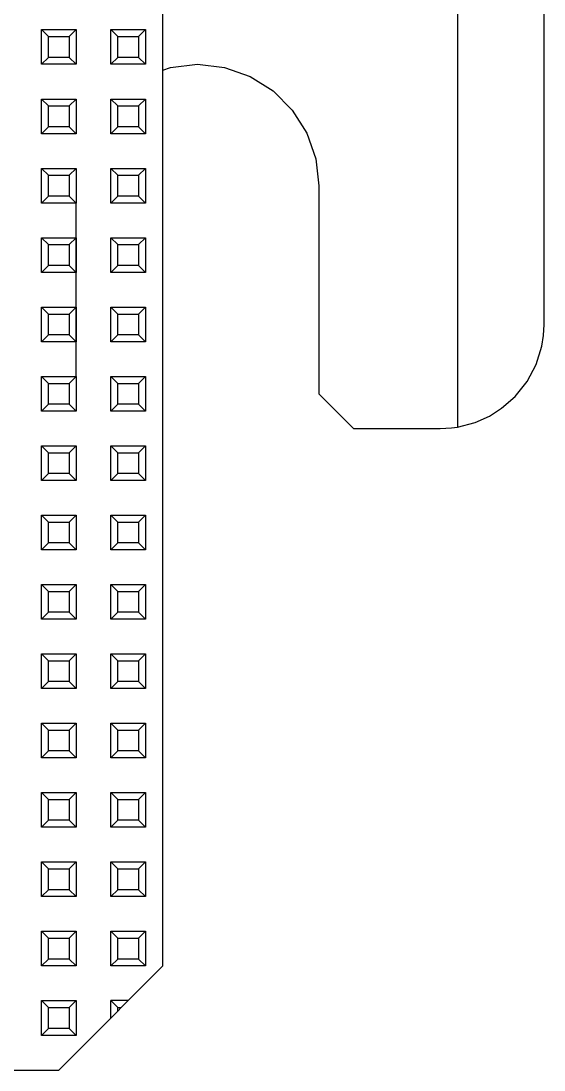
# Model space of a CAD drawing. Header units: millimetres. Extents: x 0 to 156, y 0 to 155.
# Drawn here: x 136.91 to 152, y 0 to 30.25 of the extents above; entities that cross this region are included whole.
import ezdxf

# ---------------------------------------------------------------- set-up
doc = ezdxf.new("R2010")
doc.units = ezdxf.units.MM

# ---------------------------------------------------------------- blocks, each defined once
blk = doc.blocks.new('CHINT_70dbcf6fe7c4519691b3c42ff544d895_FACE_0')
at = {"color": 141, "linetype": 'Continuous', "true_color": 0x40d9ff}
for p, q in [((149.5, 34.5), (149.5, 18.542)), ((137.7, 29.8), (137.5, 30)), ((137.5, 29), (137.5, 30)), ((137.5, 30), (138.5, 30)), ((138.3, 29.8), (138.5, 30)), ((138.5, 30), (138.5, 29)), ((139.7, 29.8), (139.5, 30)), ((139.5, 29), (139.5, 30)), ((139.5, 30), (140.5, 30)), ((140.3, 29.8), (140.5, 30)), ((140.5, 30), (140.5, 29)), ((137.7, 29.8), (138.3, 29.8)), ((137.7, 29.2), (137.7, 29.8)), ((138.3, 29.8), (138.3, 29.2)), ((139.7, 29.8), (140.3, 29.8)), ((139.7, 29.2), (139.7, 29.8)), ((140.3, 29.8), (140.3, 29.2)), ((137.7, 29.2), (137.5, 29)), ((138.3, 29.2), (137.7, 29.2)), ((138.3, 29.2), (138.5, 29)), ((139.7, 29.2), (139.5, 29)), ((140.3, 29.2), (139.7, 29.2)), ((140.3, 29.2), (140.5, 29)), ((138.5, 29), (137.5, 29)), ((140.5, 29), (139.5, 29)), ((137.7, 27.8), (137.5, 28)), ((137.5, 27), (137.5, 28)), ((137.5, 28), (138.5, 28)), ((138.3, 27.8), (138.5, 28)), ((138.5, 28), (138.5, 27)), ((139.7, 27.8), (139.5, 28)), ((139.5, 27), (139.5, 28)), ((139.5, 28), (140.5, 28)), ((140.3, 27.8), (140.5, 28)), ((140.5, 28), (140.5, 27)), ((137.7, 27.8), (138.3, 27.8)), ((137.7, 27.2), (137.7, 27.8)), ((138.3, 27.8), (138.3, 27.2)), ((139.7, 27.8), (140.3, 27.8)), ((139.7, 27.2), (139.7, 27.8)), ((140.3, 27.8), (140.3, 27.2)), ((137.7, 27.2), (137.5, 27)), ((138.5, 27), (137.5, 27)), ((138.3, 27.2), (137.7, 27.2)), ((138.3, 27.2), (138.5, 27)), ((139.7, 27.2), (139.5, 27)), ((140.5, 27), (139.5, 27)), ((140.3, 27.2), (139.7, 27.2)), ((140.3, 27.2), (140.5, 27)), ((137.7, 25.8), (137.5, 26)), ((137.5, 25), (137.5, 26)), ((137.5, 26), (138.5, 26)), ((137.7, 25.8), (138.3, 25.8)), ((137.7, 25.2), (137.7, 25.8)), ((138.3, 25.8), (138.5, 26)), ((138.3, 25.8), (138.3, 25.2)), ((138.5, 26), (138.5, 25)), ((139.7, 25.8), (139.5, 26)), ((139.5, 25), (139.5, 26)), ((139.5, 26), (140.5, 26)), ((139.7, 25.8), (140.3, 25.8)), ((139.7, 25.2), (139.7, 25.8)), ((140.3, 25.8), (140.5, 26)), ((140.3, 25.8), (140.3, 25.2)), ((140.5, 26), (140.5, 25)), ((137.7, 25.2), (137.5, 25)), ((138.3, 25.2), (137.7, 25.2)), ((138.3, 25.2), (138.5, 25)), ((139.7, 25.2), (139.5, 25)), ((140.3, 25.2), (139.7, 25.2)), ((140.3, 25.2), (140.5, 25)), ((138.5, 25), (137.5, 25)), ((138.5, 20), (138.5, 25)), ((140.5, 25), (139.5, 25)), ((137.7, 23.8), (137.5, 24)), ((137.5, 23), (137.5, 24)), ((137.5, 24), (138.5, 24)), ((138.3, 23.8), (138.5, 24)), ((138.5, 24), (138.5, 23)), ((139.7, 23.8), (139.5, 24)), ((139.5, 23), (139.5, 24)), ((139.5, 24), (140.5, 24)), ((140.3, 23.8), (140.5, 24)), ((140.5, 24), (140.5, 23)), ((137.7, 23.8), (138.3, 23.8)), ((137.7, 23.2), (137.7, 23.8)), ((138.3, 23.8), (138.3, 23.2)), ((139.7, 23.8), (140.3, 23.8)), ((139.7, 23.2), (139.7, 23.8)), ((140.3, 23.8), (140.3, 23.2)), ((137.7, 23.2), (137.5, 23)), ((138.5, 23), (137.5, 23)), ((138.3, 23.2), (137.7, 23.2)), ((138.3, 23.2), (138.5, 23)), ((139.7, 23.2), (139.5, 23)), ((140.5, 23), (139.5, 23)), ((140.3, 23.2), (139.7, 23.2)), ((140.3, 23.2), (140.5, 23)), ((137.7, 21.8), (137.5, 22)), ((137.5, 21), (137.5, 22)), ((137.5, 22), (138.5, 22)), ((137.7, 21.8), (138.3, 21.8)), ((137.7, 21.2), (137.7, 21.8)), ((138.3, 21.8), (138.5, 22)), ((138.3, 21.8), (138.3, 21.2)), ((138.5, 22), (138.5, 21)), ((139.7, 21.8), (139.5, 22)), ((139.5, 21), (139.5, 22)), ((139.5, 22), (140.5, 22)), ((139.7, 21.8), (140.3, 21.8)), ((139.7, 21.2), (139.7, 21.8)), ((140.3, 21.8), (140.5, 22)), ((140.3, 21.8), (140.3, 21.2)), ((140.5, 22), (140.5, 21)), ((137.7, 21.2), (137.5, 21)), ((138.3, 21.2), (137.7, 21.2)), ((138.3, 21.2), (138.5, 21)), ((139.7, 21.2), (139.5, 21)), ((140.3, 21.2), (139.7, 21.2)), ((140.3, 21.2), (140.5, 21)), ((138.5, 21), (137.5, 21)), ((140.5, 21), (139.5, 21)), ((137.7, 19.8), (137.5, 20)), ((137.5, 19), (137.5, 20)), ((137.5, 20), (138.5, 20)), ((138.3, 19.8), (138.5, 20)), ((138.5, 20), (138.5, 19)), ((139.7, 19.8), (139.5, 20)), ((139.5, 19), (139.5, 20)), ((139.5, 20), (140.5, 20)), ((140.3, 19.8), (140.5, 20)), ((140.5, 20), (140.5, 19)), ((137.7, 19.8), (138.3, 19.8)), ((137.7, 19.2), (137.7, 19.8)), ((138.3, 19.8), (138.3, 19.2)), ((139.7, 19.8), (140.3, 19.8)), ((139.7, 19.2), (139.7, 19.8)), ((140.3, 19.8), (140.3, 19.2)), ((137.7, 19.2), (137.5, 19)), ((138.3, 19.2), (137.7, 19.2)), ((138.3, 19.2), (138.5, 19)), ((139.7, 19.2), (139.5, 19)), ((140.3, 19.2), (139.7, 19.2)), ((140.3, 19.2), (140.5, 19)), ((138.5, 19), (137.5, 19)), ((140.5, 19), (139.5, 19)), ((137.7, 17.8), (137.5, 18)), ((137.5, 17), (137.5, 18)), ((137.5, 18), (138.5, 18)), ((138.3, 17.8), (138.5, 18)), ((138.5, 18), (138.5, 17)), ((139.7, 17.8), (139.5, 18)), ((139.5, 17), (139.5, 18)), ((139.5, 18), (140.5, 18)), ((140.3, 17.8), (140.5, 18)), ((140.5, 18), (140.5, 17)), ((137.7, 17.8), (138.3, 17.8)), ((137.7, 17.2), (137.7, 17.8)), ((138.3, 17.8), (138.3, 17.2)), ((139.7, 17.8), (140.3, 17.8)), ((139.7, 17.2), (139.7, 17.8)), ((140.3, 17.8), (140.3, 17.2)), ((137.7, 17.2), (137.5, 17)), ((138.5, 17), (137.5, 17)), ((138.3, 17.2), (137.7, 17.2)), ((138.3, 17.2), (138.5, 17)), ((139.7, 17.2), (139.5, 17)), ((140.5, 17), (139.5, 17)), ((140.3, 17.2), (139.7, 17.2)), ((140.3, 17.2), (140.5, 17)), ((137.7, 15.8), (137.5, 16)), ((137.5, 15), (137.5, 16)), ((137.5, 16), (138.5, 16)), ((137.7, 15.8), (138.3, 15.8)), ((137.7, 15.2), (137.7, 15.8)), ((138.3, 15.8), (138.5, 16)), ((138.3, 15.8), (138.3, 15.2)), ((138.5, 16), (138.5, 15)), ((139.7, 15.8), (139.5, 16)), ((139.5, 15), (139.5, 16)), ((139.5, 16), (140.5, 16)), ((139.7, 15.8), (140.3, 15.8)), ((139.7, 15.2), (139.7, 15.8)), ((140.3, 15.8), (140.5, 16)), ((140.3, 15.8), (140.3, 15.2)), ((140.5, 16), (140.5, 15)), ((137.7, 15.2), (137.5, 15)), ((138.3, 15.2), (137.7, 15.2)), ((138.3, 15.2), (138.5, 15)), ((139.7, 15.2), (139.5, 15)), ((140.3, 15.2), (139.7, 15.2)), ((140.3, 15.2), (140.5, 15)), ((138.5, 15), (137.5, 15)), ((140.5, 15), (139.5, 15)), ((137.7, 13.8), (137.5, 14)), ((137.5, 13), (137.5, 14)), ((137.5, 14), (138.5, 14)), ((138.3, 13.8), (138.5, 14)), ((138.5, 14), (138.5, 13)), ((139.7, 13.8), (139.5, 14)), ((139.5, 13), (139.5, 14)), ((139.5, 14), (140.5, 14)), ((140.3, 13.8), (140.5, 14)), ((140.5, 14), (140.5, 13)), ((137.7, 13.8), (138.3, 13.8)), ((137.7, 13.2), (137.7, 13.8)), ((138.3, 13.8), (138.3, 13.2)), ((139.7, 13.8), (140.3, 13.8)), ((139.7, 13.2), (139.7, 13.8)), ((140.3, 13.8), (140.3, 13.2)), ((137.7, 13.2), (137.5, 13)), ((138.3, 13.2), (137.7, 13.2)), ((138.3, 13.2), (138.5, 13)), ((139.7, 13.2), (139.5, 13)), ((140.3, 13.2), (139.7, 13.2)), ((140.3, 13.2), (140.5, 13)), ((138.5, 13), (137.5, 13)), ((140.5, 13), (139.5, 13)), ((137.7, 11.8), (137.5, 12)), ((137.5, 11), (137.5, 12)), ((137.5, 12), (138.5, 12)), ((137.7, 11.8), (138.3, 11.8)), ((137.7, 11.2), (137.7, 11.8)), ((138.3, 11.8), (138.5, 12)), ((138.3, 11.8), (138.3, 11.2)), ((138.5, 12), (138.5, 11)), ((139.7, 11.8), (139.5, 12)), ((139.5, 11), (139.5, 12)), ((139.5, 12), (140.5, 12)), ((139.7, 11.8), (140.3, 11.8)), ((139.7, 11.2), (139.7, 11.8)), ((140.3, 11.8), (140.5, 12)), ((140.3, 11.8), (140.3, 11.2)), ((140.5, 12), (140.5, 11)), ((137.7, 11.2), (137.5, 11)), ((138.3, 11.2), (137.7, 11.2)), ((138.3, 11.2), (138.5, 11)), ((139.7, 11.2), (139.5, 11)), ((140.3, 11.2), (139.7, 11.2)), ((140.3, 11.2), (140.5, 11)), ((138.5, 11), (137.5, 11)), ((140.5, 11), (139.5, 11)), ((137.7, 9.8), (137.5, 10)), ((137.5, 9), (137.5, 10)), ((137.5, 10), (138.5, 10)), ((138.3, 9.8), (138.5, 10)), ((138.5, 10), (138.5, 9)), ((139.7, 9.8), (139.5, 10)), ((139.5, 9), (139.5, 10)), ((139.5, 10), (140.5, 10)), ((140.3, 9.8), (140.5, 10)), ((140.5, 10), (140.5, 9)), ((137.7, 9.8), (138.3, 9.8)), ((137.7, 9.2), (137.7, 9.8)), ((138.3, 9.8), (138.3, 9.2)), ((139.7, 9.8), (140.3, 9.8)), ((139.7, 9.2), (139.7, 9.8)), ((140.3, 9.8), (140.3, 9.2)), ((137.7, 9.2), (137.5, 9)), ((138.3, 9.2), (137.7, 9.2)), ((138.3, 9.2), (138.5, 9)), ((139.7, 9.2), (139.5, 9)), ((140.3, 9.2), (139.7, 9.2)), ((140.3, 9.2), (140.5, 9)), ((138.5, 9), (137.5, 9)), ((140.5, 9), (139.5, 9)), ((137.7, 7.8), (137.5, 8)), ((137.5, 7), (137.5, 8)), ((137.5, 8), (138.5, 8)), ((138.3, 7.8), (138.5, 8)), ((138.5, 8), (138.5, 7)), ((139.7, 7.8), (139.5, 8)), ((139.5, 7), (139.5, 8)), ((139.5, 8), (140.5, 8)), ((140.3, 7.8), (140.5, 8)), ((140.5, 8), (140.5, 7)), ((137.7, 7.8), (138.3, 7.8)), ((137.7, 7.2), (137.7, 7.8)), ((138.3, 7.8), (138.3, 7.2)), ((139.7, 7.8), (140.3, 7.8)), ((139.7, 7.2), (139.7, 7.8)), ((140.3, 7.8), (140.3, 7.2)), ((137.7, 7.2), (137.5, 7)), ((138.5, 7), (137.5, 7)), ((138.3, 7.2), (137.7, 7.2)), ((138.3, 7.2), (138.5, 7)), ((139.7, 7.2), (139.5, 7)), ((140.5, 7), (139.5, 7)), ((140.3, 7.2), (139.7, 7.2)), ((140.3, 7.2), (140.5, 7)), ((137.7, 5.8), (137.5, 6)), ((137.5, 5), (137.5, 6)), ((137.5, 6), (138.5, 6)), ((137.7, 5.8), (138.3, 5.8)), ((137.7, 5.2), (137.7, 5.8)), ((138.3, 5.8), (138.5, 6)), ((138.3, 5.8), (138.3, 5.2)), ((138.5, 6), (138.5, 5)), ((139.7, 5.8), (139.5, 6)), ((139.5, 5), (139.5, 6)), ((139.5, 6), (140.5, 6)), ((139.7, 5.8), (140.3, 5.8)), ((139.7, 5.2), (139.7, 5.8)), ((140.3, 5.8), (140.5, 6)), ((140.3, 5.8), (140.3, 5.2)), ((140.5, 6), (140.5, 5)), ((137.7, 5.2), (137.5, 5)), ((138.3, 5.2), (137.7, 5.2)), ((138.3, 5.2), (138.5, 5)), ((139.7, 5.2), (139.5, 5)), ((140.3, 5.2), (139.7, 5.2)), ((140.3, 5.2), (140.5, 5)), ((138.5, 5), (137.5, 5)), ((140.5, 5), (139.5, 5)), ((137.7, 3.8), (137.5, 4)), ((137.5, 3), (137.5, 4)), ((137.5, 4), (138.5, 4)), ((138.3, 3.8), (138.5, 4)), ((138.5, 4), (138.5, 3)), ((139.7, 3.8), (139.5, 4)), ((139.5, 3), (139.5, 4)), ((139.5, 4), (140.5, 4)), ((140.3, 3.8), (140.5, 4)), ((140.5, 4), (140.5, 3)), ((137.7, 3.8), (138.3, 3.8)), ((137.7, 3.2), (137.7, 3.8)), ((138.3, 3.8), (138.3, 3.2)), ((139.7, 3.8), (140.3, 3.8)), ((139.7, 3.2), (139.7, 3.8)), ((140.3, 3.8), (140.3, 3.2)), ((137.7, 3.2), (137.5, 3)), ((138.3, 3.2), (137.7, 3.2)), ((138.3, 3.2), (138.5, 3)), ((139.7, 3.2), (139.5, 3)), ((140.3, 3.2), (139.7, 3.2)), ((140.3, 3.2), (140.5, 3)), ((138.5, 3), (137.5, 3)), ((140.5, 3), (139.5, 3)), ((137.7, 1.8), (137.5, 2)), ((137.5, 1), (137.5, 2)), ((137.5, 2), (138.5, 2)), ((138.3, 1.8), (138.5, 2)), ((138.5, 2), (138.5, 1)), ((139.7, 1.8), (139.5, 2)), ((137.7, 1.8), (138.3, 1.8)), ((137.7, 1.2), (137.7, 1.8)), ((138.3, 1.8), (138.3, 1.2)), ((139.7, 1.8), (139.8, 1.8)), ((139.7, 1.7), (139.7, 1.8)), ((139.7, 1.7), (139.8, 1.8)), ((137.7, 1.2), (137.5, 1)), ((138.5, 1), (137.5, 1)), ((138.3, 1.2), (137.7, 1.2)), ((138.3, 1.2), (138.5, 1))]:
    blk.add_line(p, q, dxfattribs=at)
for points in [[(149.5, 18.542), (150.015, 18.673), (150.43, 18.859), (150.777, 19.084), (151.165, 19.425), (151.513, 19.858), (151.774, 20.34), (151.939, 20.875), (151.985, 21.179), (152, 21.5), (152, 34.5)], [(140, 2), (141, 3), (141, 32.5)], [(141, 28.835), (141.221, 28.912), (142, 29), (142.779, 28.912), (143.519, 28.653), (144.182, 28.236), (144.736, 27.682), (145.153, 27.019), (145.412, 26.279), (145.5, 25.5), (145.5, 19.5), (146.5, 18.5), (149, 18.5), (149.167, 18.505), (149.334, 18.519), (149.5, 18.542)], [(139.8, 1.8), (140, 2), (139.5, 2)], [(139.7, 1.7), (139.5, 1.5), (139.5, 2)], [(112.5, 1.5), (114, 0), (138, 0), (139.5, 1.5)]]:
    blk.add_lwpolyline(points, dxfattribs=at)
blk = doc.blocks.new('CHINT_70dbcf6fe7c4519691b3c42ff544d895')
at = {"color": 141, "true_color": 0x40d9ff}
blk.add_blockref('CHINT_70dbcf6fe7c4519691b3c42ff544d895_FACE_0', (0, 0), dxfattribs=at)

msp = doc.modelspace()

# ---------------------------------------------------------------- block references
at = {"color": 141, "true_color": 0x40d9ff}
msp.add_blockref('CHINT_70dbcf6fe7c4519691b3c42ff544d895', (0, 0), dxfattribs=at)

doc.saveas('drawing.dxf')
